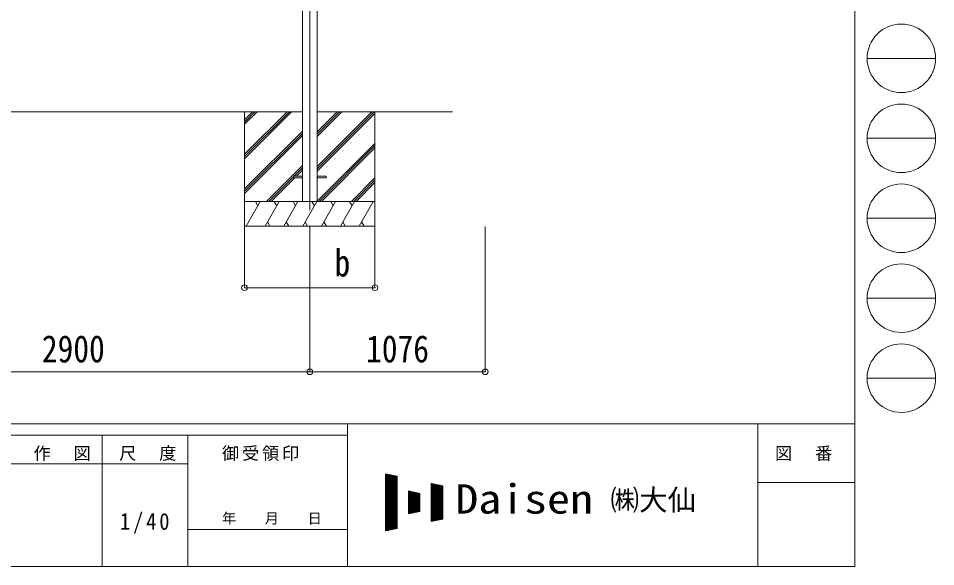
# Model space of a CAD drawing. Units: millimetres at full size. Extents: x -9783 to 9892, y -6828 to 6752.
# Drawn here: x 4267 to 9892, y -6828 to -3468 of the extents above; entities that cross this region are included whole.
import ezdxf
from ezdxf.enums import TextEntityAlignment as Align

# ---------------------------------------------------------------- set-up
doc = ezdxf.new("R2010")
doc.units = ezdxf.units.MM
doc.header["$LTSCALE"] = 35
doc.header["$PDMODE"] = 32
doc.header["$PDSIZE"] = 35
for name, color, linetype, lineweight in [('0-0_0', 7, 'Continuous', 9), ('0-1_本体', 4, 'Continuous', 9), ('0-2_部品', 7, 'Continuous', 9), ('0-8_PARTS2', 2, 'Continuous', 9), ('0-A_寸法', 6, 'Continuous', 9), ('F-0_240', 7, 'Continuous', 9)]:
    doc.layers.add(name, color=color, linetype=linetype, lineweight=lineweight)
doc.styles.add('ＭＳ ゴシック', font='')
doc.styles.get('ＭＳ ゴシック').set_extended_font_data('MS Gothic')

msp = doc.modelspace()

# ---------------------------------------------------------------- linework, layer by layer
at = {"layer": '0-0_0'}
for p, q in [((3199.28, -4040.63), (6008.88, -4040.63)), ((5654.08, -4089.22), (5702.68, -4040.63)), ((5654.08, -4103.37), (5716.82, -4040.63)), ((5654.08, -4117.51), (5730.96, -4040.63)), ((5654.08, -4329.64), (5943.1, -4040.63)), ((5654.08, -4315.5), (5928.96, -4040.63)), ((5654.08, -4301.36), (5914.81, -4040.63)), ((5654.08, -4040.63), (5654.08, -4740.63)), ((6099.28, -4040.63), (6930.08, -4040.63)), ((6099.28, -4164.52), (6223.18, -4040.63)), ((6099.28, -4178.67), (6237.32, -4040.63)), ((6099.28, -4192.81), (6251.46, -4040.63)), ((6099.28, -4390.8), (6449.46, -4040.63)), ((6099.28, -4376.65), (6435.31, -4040.63)), ((6454.08, -4040.63), (6454.08, -4740.63)), ((6099.28, -4404.94), (6454.08, -4050.14)), ((5654.08, -4513.49), (6008.88, -4158.69)), ((5654.08, -4527.63), (6008.88, -4172.83)), ((5654.08, -4541.77), (6008.88, -4186.97)), ((6099.28, -4588.79), (6454.08, -4233.99)), ((6111.58, -4590.63), (6454.08, -4248.13)), ((6125.73, -4590.63), (6454.08, -4262.27)), ((5789.07, -4590.63), (6008.88, -4370.82)), ((5957.73, -4436.12), (6008.88, -4384.96)), ((5803.22, -4590.63), (5954.08, -4439.76)), ((5971.87, -4436.12), (6008.88, -4399.1)), ((5817.36, -4590.63), (5962.87, -4445.12)), ((6309.57, -4590.63), (6454.08, -4446.12)), ((6323.72, -4590.63), (6454.08, -4460.26)), ((6337.86, -4590.63), (6454.08, -4474.4)), ((6454.08, -4590.63), (5654.08, -4590.63)), ((5664.37, -4740.63), (5750.97, -4590.63)), ((5735.97, -4616.61), (5720.97, -4590.63)), ((5779.84, -4740.63), (5866.44, -4590.63)), ((5851.44, -4616.61), (5836.44, -4590.63)), ((5895.31, -4740.63), (5981.91, -4590.63)), ((5966.91, -4616.61), (5951.91, -4590.63)), ((6010.78, -4740.63), (6097.38, -4590.63)), ((6082.38, -4616.61), (6067.38, -4590.63)), ((6126.25, -4740.63), (6212.85, -4590.63)), ((6197.85, -4616.61), (6182.85, -4590.63)), ((6241.72, -4740.63), (6328.32, -4590.63)), ((6298.32, -4590.63), (6313.32, -4616.61)), ((6357.19, -4740.63), (6443.8, -4590.63)), ((5794.84, -4714.65), (5809.84, -4740.63)), ((5910.31, -4714.65), (5925.31, -4740.63)), ((6025.78, -4714.65), (6040.78, -4740.63)), ((6141.25, -4714.65), (6156.25, -4740.63)), ((6256.72, -4714.65), (6271.72, -4740.63)), ((6372.19, -4714.65), (6387.19, -4740.63)), ((5654.08, -4740.63), (6454.08, -4740.63))]:
    msp.add_line(p, q, dxfattribs=at)
at = {"layer": '0-1_本体'}
for p, q in [((6008.88, -1434.58), (6008.88, -4590.65)), ((6099.28, -1434.58), (6099.28, -4590.65))]:
    msp.add_line(p, q, dxfattribs=at)
at = {"layer": '0-2_部品', "color": 4}
for p, q in [((5953.88, -4436.12), (5953.88, -4445.12)), ((5953.88, -4436.12), (6008.88, -4436.12)), ((6098.88, -4436.12), (6153.88, -4436.12)), ((6153.88, -4436.12), (6153.88, -4445.12)), ((5953.88, -4445.12), (6008.88, -4445.12)), ((6098.88, -4445.12), (6153.88, -4445.12))]:
    msp.add_line(p, q, dxfattribs=at)
at = {"layer": '0-8_PARTS2'}
msp.add_line((6054.08, -1269.03), (6054.08, -4644.26), dxfattribs=at)
at = {"layer": '0-A_寸法'}
for p, q in [((5654.08, -5118.52), (5654.08, -4744.11)), ((6054.08, -5633.51), (6054.08, -4744.11)), ((7130.08, -5633.51), (7130.08, -4744.11)), ((3154.08, -5633.51), (6054.08, -5633.51)), ((6054.08, -5633.51), (7130.08, -5633.51))]:
    msp.add_line(p, q, dxfattribs=at)
msp.add_lwpolyline([(5654.08, -5118.52), (6454.08, -5118.52), (6454.08, -4744.11)], dxfattribs=at)
for p in [(5654.08, -5118.52), (6454.08, -5118.52), (6054.08, -5633.51), (7130.08, -5633.51)]:
    msp.add_point(p, dxfattribs=at)
at = {"layer": 'F-0_240', "color": 5}
for p, q in [((9396.97, 6751.9), (9396.97, -6828.1)), ((-9783.03, -5953.1), (9396.97, -5953.1)), ((6285.75, -5953.1), (6285.75, -6828.1)), ((8801.97, -5953.1), (8801.97, -6828.1)), ((-9783.03, -6023.1), (6285.75, -6023.1)), ((4780.75, -6023.1), (4780.75, -6828.1)), ((5305.75, -6023.1), (5305.75, -6828.1)), ((3205.75, -6198.1), (5305.75, -6198.1)), ((8801.97, -6311.85), (9396.97, -6311.85)), ((5305.75, -6600.6), (6285.75, -6600.6)), ((-9783.03, -6828.1), (9396.97, -6828.1))]:
    msp.add_line(p, q, dxfattribs=at)
at = {"layer": 'F-0_240', "color": 4}
for p, q in [((9471.77, -3713.1), (9891.77, -3713.1)), ((9471.77, -4203.1), (9891.77, -4203.1)), ((9471.77, -4693.1), (9891.77, -4693.1)), ((9471.77, -5183.1), (9891.77, -5183.1)), ((9471.77, -5673.1), (9891.77, -5673.1))]:
    msp.add_line(p, q, dxfattribs=at)
at = {"layer": 'F-0_240'}
for p, q in [((6519.04, -6259.47), (6589.04, -6274.05)), ((6519.04, -6259.47), (6519.04, -6609.47)), ((6519.04, -6262.76), (6534.85, -6262.76)), ((6519.04, -6266.26), (6551.65, -6266.26)), ((6519.04, -6269.76), (6568.45, -6269.76)), ((6519.04, -6273.26), (6585.25, -6273.26)), ((6519.04, -6276.76), (6589.04, -6276.76)), ((6519.04, -6280.26), (6589.04, -6280.26)), ((6519.04, -6283.76), (6589.04, -6283.76)), ((6519.04, -6287.26), (6589.04, -6287.26)), ((6519.04, -6290.76), (6589.04, -6290.76)), ((6519.04, -6294.26), (6589.04, -6294.26)), ((6519.04, -6297.76), (6589.04, -6297.76)), ((6521.12, -6609.03), (6521.12, -6259.9)), ((6524.62, -6608.3), (6524.62, -6260.63)), ((6528.12, -6607.58), (6528.12, -6261.36)), ((6531.62, -6606.85), (6531.62, -6262.09)), ((6535.12, -6606.12), (6535.12, -6262.81)), ((6538.62, -6605.39), (6538.62, -6263.54)), ((6542.12, -6604.66), (6542.12, -6264.27)), ((6545.62, -6603.93), (6545.62, -6265)), ((6549.12, -6603.2), (6549.12, -6265.73)), ((6552.62, -6602.47), (6552.62, -6266.46)), ((6556.12, -6601.74), (6556.12, -6267.19)), ((6559.62, -6601.01), (6559.62, -6267.92)), ((6563.12, -6600.28), (6563.12, -6268.65)), ((6566.62, -6599.55), (6566.62, -6269.38)), ((6570.12, -6598.83), (6570.12, -6270.11)), ((6573.62, -6598.1), (6573.62, -6270.84)), ((6577.12, -6597.37), (6577.12, -6271.56)), ((6580.62, -6596.64), (6580.62, -6272.29)), ((6584.12, -6595.91), (6584.12, -6273.02)), ((6587.62, -6595.18), (6587.62, -6273.75)), ((6589.04, -6274.05), (6589.04, -6594.88)), ((6519.04, -6301.26), (6589.04, -6301.26)), ((6519.04, -6304.76), (6589.04, -6304.76)), ((6519.04, -6308.26), (6589.04, -6308.26)), ((6519.04, -6311.76), (6589.04, -6311.76)), ((6519.04, -6315.26), (6589.04, -6315.26)), ((6519.04, -6318.76), (6589.04, -6318.76)), ((6519.04, -6322.26), (6589.04, -6322.26)), ((6519.04, -6325.76), (6589.04, -6325.76)), ((6519.04, -6329.26), (6589.04, -6329.26)), ((6519.04, -6332.76), (6589.04, -6332.76)), ((6519.04, -6336.26), (6589.04, -6336.26)), ((6519.04, -6339.76), (6589.04, -6339.76)), ((6519.04, -6343.26), (6589.04, -6343.26)), ((6519.04, -6346.76), (6589.04, -6346.76)), ((6519.04, -6350.26), (6589.04, -6350.26)), ((6519.04, -6353.76), (6589.04, -6353.76)), ((6799.04, -6317.8), (6869.04, -6332.38)), ((6799.04, -6317.8), (6799.04, -6551.13)), ((6799.04, -6318.76), (6803.65, -6318.76)), ((6799.04, -6322.26), (6820.45, -6322.26)), ((6799.04, -6325.76), (6837.25, -6325.76)), ((6799.04, -6329.26), (6854.05, -6329.26)), ((6799.04, -6332.76), (6869.04, -6332.76)), ((6799.04, -6336.26), (6869.04, -6336.26)), ((6799.04, -6339.76), (6869.04, -6339.76)), ((6799.04, -6343.26), (6869.04, -6343.26)), ((6799.04, -6346.76), (6869.04, -6346.76)), ((6799.04, -6350.26), (6869.04, -6350.26)), ((6799.04, -6353.76), (6869.04, -6353.76)), ((6801.12, -6550.7), (6801.12, -6318.23)), ((6804.62, -6549.97), (6804.62, -6318.96)), ((6808.12, -6549.24), (6808.12, -6319.69)), ((6811.62, -6548.51), (6811.62, -6320.42)), ((6815.12, -6547.78), (6815.12, -6321.15)), ((6818.62, -6547.05), (6818.62, -6321.88)), ((6822.12, -6546.33), (6822.12, -6322.61)), ((6825.62, -6545.6), (6825.62, -6323.34)), ((6829.12, -6544.87), (6829.12, -6324.06)), ((6832.62, -6544.14), (6832.62, -6324.79)), ((6836.12, -6543.41), (6836.12, -6325.52)), ((6839.62, -6542.68), (6839.62, -6326.25)), ((6843.12, -6541.95), (6843.12, -6326.98)), ((6846.62, -6541.22), (6846.62, -6327.71)), ((6850.12, -6540.49), (6850.12, -6328.44)), ((6853.62, -6539.76), (6853.62, -6329.17)), ((6857.12, -6539.03), (6857.12, -6329.9)), ((6860.62, -6538.3), (6860.62, -6330.63)), ((6864.12, -6537.58), (6864.12, -6331.36)), ((6867.62, -6536.85), (6867.62, -6332.09)), ((6869.04, -6332.38), (6869.04, -6536.55)), ((6519.04, -6357.26), (6589.04, -6357.26)), ((6519.04, -6360.76), (6589.04, -6360.76)), ((6519.04, -6364.26), (6589.04, -6364.26)), ((6519.04, -6367.76), (6589.04, -6367.76)), ((6519.04, -6371.26), (6589.04, -6371.26)), ((6519.04, -6374.76), (6589.04, -6374.76)), ((6519.04, -6378.26), (6589.04, -6378.26)), ((6519.04, -6381.76), (6589.04, -6381.76)), ((6519.04, -6385.26), (6589.04, -6385.26)), ((6519.04, -6388.76), (6589.04, -6388.76)), ((6519.04, -6392.26), (6589.04, -6392.26)), ((6519.04, -6395.76), (6589.04, -6395.76)), ((6519.04, -6399.26), (6589.04, -6399.26)), ((6519.04, -6402.76), (6589.04, -6402.76)), ((6519.04, -6406.26), (6589.04, -6406.26)), ((6519.04, -6409.76), (6589.04, -6409.76)), ((6659.04, -6364.47), (6729.04, -6379.05)), ((6659.04, -6364.47), (6659.04, -6504.47)), ((6659.04, -6367.76), (6674.85, -6367.76)), ((6659.04, -6371.26), (6691.65, -6371.26)), ((6659.04, -6374.76), (6708.45, -6374.76)), ((6659.04, -6378.26), (6725.25, -6378.26)), ((6659.04, -6381.76), (6729.04, -6381.76)), ((6659.04, -6385.26), (6729.04, -6385.26)), ((6659.04, -6388.76), (6729.04, -6388.76)), ((6659.04, -6392.26), (6729.04, -6392.26)), ((6659.04, -6395.76), (6729.04, -6395.76)), ((6659.04, -6399.26), (6729.04, -6399.26)), ((6659.04, -6402.76), (6729.04, -6402.76)), ((6659.04, -6406.26), (6729.04, -6406.26)), ((6659.04, -6409.76), (6729.04, -6409.76)), ((6661.12, -6504.03), (6661.12, -6364.9)), ((6664.62, -6503.3), (6664.62, -6365.63)), ((6668.12, -6502.58), (6668.12, -6366.36)), ((6671.62, -6501.85), (6671.62, -6367.09)), ((6675.12, -6501.12), (6675.12, -6367.81)), ((6678.62, -6500.39), (6678.62, -6368.54)), ((6682.12, -6499.66), (6682.12, -6369.27)), ((6685.62, -6498.93), (6685.62, -6370)), ((6689.12, -6498.2), (6689.12, -6370.73)), ((6692.62, -6497.47), (6692.62, -6371.46)), ((6696.12, -6496.74), (6696.12, -6372.19)), ((6699.62, -6496.01), (6699.62, -6372.92)), ((6703.12, -6495.28), (6703.12, -6373.65)), ((6706.62, -6494.55), (6706.62, -6374.38)), ((6710.12, -6493.83), (6710.12, -6375.11)), ((6713.62, -6493.1), (6713.62, -6375.84)), ((6717.12, -6492.37), (6717.12, -6376.56)), ((6720.62, -6491.64), (6720.62, -6377.29)), ((6724.12, -6490.91), (6724.12, -6378.02)), ((6727.62, -6490.18), (6727.62, -6378.75)), ((6729.04, -6379.05), (6729.04, -6489.88)), ((6799.04, -6357.26), (6869.04, -6357.26)), ((6799.04, -6360.76), (6869.04, -6360.76)), ((6799.04, -6364.26), (6869.04, -6364.26)), ((6799.04, -6367.76), (6869.04, -6367.76)), ((6799.04, -6371.26), (6869.04, -6371.26)), ((6799.04, -6374.76), (6869.04, -6374.76)), ((6799.04, -6378.26), (6869.04, -6378.26)), ((6799.04, -6381.76), (6869.04, -6381.76)), ((6799.04, -6385.26), (6869.04, -6385.26)), ((6799.04, -6388.76), (6869.04, -6388.76)), ((6799.04, -6392.26), (6869.04, -6392.26)), ((6799.04, -6395.76), (6869.04, -6395.76)), ((6799.04, -6399.26), (6869.04, -6399.26)), ((6799.04, -6402.76), (6869.04, -6402.76)), ((6799.04, -6406.26), (6869.04, -6406.26)), ((6799.04, -6409.76), (6869.04, -6409.76)), ((6519.04, -6413.26), (6589.04, -6413.26)), ((6519.04, -6416.76), (6589.04, -6416.76)), ((6519.04, -6420.26), (6589.04, -6420.26)), ((6519.04, -6423.76), (6589.04, -6423.76)), ((6519.04, -6427.26), (6589.04, -6427.26)), ((6519.04, -6430.76), (6589.04, -6430.76)), ((6519.04, -6434.26), (6589.04, -6434.26)), ((6519.04, -6437.76), (6589.04, -6437.76)), ((6519.04, -6441.26), (6589.04, -6441.26)), ((6519.04, -6444.76), (6589.04, -6444.76)), ((6519.04, -6448.26), (6589.04, -6448.26)), ((6519.04, -6451.76), (6589.04, -6451.76)), ((6519.04, -6455.26), (6589.04, -6455.26)), ((6519.04, -6458.76), (6589.04, -6458.76)), ((6519.04, -6462.26), (6589.04, -6462.26)), ((6519.04, -6465.76), (6589.04, -6465.76)), ((6659.04, -6413.26), (6729.04, -6413.26)), ((6659.04, -6416.76), (6729.04, -6416.76)), ((6659.04, -6420.26), (6729.04, -6420.26)), ((6659.04, -6423.76), (6729.04, -6423.76)), ((6659.04, -6427.26), (6729.04, -6427.26)), ((6659.04, -6430.76), (6729.04, -6430.76)), ((6659.04, -6434.26), (6729.04, -6434.26)), ((6659.04, -6437.76), (6729.04, -6437.76)), ((6659.04, -6441.26), (6729.04, -6441.26)), ((6659.04, -6444.76), (6729.04, -6444.76)), ((6659.04, -6448.26), (6729.04, -6448.26)), ((6659.04, -6451.76), (6729.04, -6451.76)), ((6659.04, -6455.26), (6729.04, -6455.26)), ((6659.04, -6458.76), (6729.04, -6458.76)), ((6659.04, -6462.26), (6729.04, -6462.26)), ((6659.04, -6465.76), (6729.04, -6465.76)), ((6799.04, -6413.26), (6869.04, -6413.26)), ((6799.04, -6416.76), (6869.04, -6416.76)), ((6799.04, -6420.26), (6869.04, -6420.26)), ((6799.04, -6423.76), (6869.04, -6423.76)), ((6799.04, -6427.26), (6869.04, -6427.26)), ((6799.04, -6430.76), (6869.04, -6430.76)), ((6799.04, -6434.26), (6869.04, -6434.26)), ((6799.04, -6437.76), (6869.04, -6437.76)), ((6799.04, -6441.26), (6869.04, -6441.26)), ((6799.04, -6444.76), (6869.04, -6444.76)), ((6799.04, -6448.26), (6869.04, -6448.26)), ((6799.04, -6451.76), (6869.04, -6451.76)), ((6799.04, -6455.26), (6869.04, -6455.26)), ((6799.04, -6458.76), (6869.04, -6458.76)), ((6799.04, -6462.26), (6869.04, -6462.26)), ((6799.04, -6465.76), (6869.04, -6465.76)), ((6519.04, -6469.26), (6589.04, -6469.26)), ((6519.04, -6472.76), (6589.04, -6472.76)), ((6519.04, -6476.26), (6589.04, -6476.26)), ((6519.04, -6479.76), (6589.04, -6479.76)), ((6519.04, -6483.26), (6589.04, -6483.26)), ((6519.04, -6486.76), (6589.04, -6486.76)), ((6519.04, -6490.26), (6589.04, -6490.26)), ((6519.04, -6493.76), (6589.04, -6493.76)), ((6519.04, -6497.26), (6589.04, -6497.26)), ((6519.04, -6500.76), (6589.04, -6500.76)), ((6519.04, -6504.26), (6589.04, -6504.26)), ((6519.04, -6507.76), (6589.04, -6507.76)), ((6519.04, -6511.26), (6589.04, -6511.26)), ((6519.04, -6514.76), (6589.04, -6514.76)), ((6519.04, -6518.26), (6589.04, -6518.26)), ((6519.04, -6521.76), (6589.04, -6521.76)), ((6659.04, -6469.26), (6729.04, -6469.26)), ((6659.04, -6472.76), (6729.04, -6472.76)), ((6659.04, -6476.26), (6729.04, -6476.26)), ((6659.04, -6479.76), (6729.04, -6479.76)), ((6659.04, -6483.26), (6729.04, -6483.26)), ((6659.04, -6486.76), (6729.04, -6486.76)), ((6659.04, -6504.47), (6729.04, -6489.88)), ((6659.04, -6490.26), (6727.23, -6490.26)), ((6659.04, -6493.76), (6710.43, -6493.76)), ((6659.04, -6497.26), (6693.63, -6497.26)), ((6659.04, -6500.76), (6676.83, -6500.76)), ((6659.04, -6504.26), (6660.03, -6504.26)), ((6799.04, -6469.26), (6869.04, -6469.26)), ((6799.04, -6472.76), (6869.04, -6472.76)), ((6799.04, -6476.26), (6869.04, -6476.26)), ((6799.04, -6479.76), (6869.04, -6479.76)), ((6799.04, -6483.26), (6869.04, -6483.26)), ((6799.04, -6486.76), (6869.04, -6486.76)), ((6799.04, -6490.26), (6869.04, -6490.26)), ((6799.04, -6493.76), (6869.04, -6493.76)), ((6799.04, -6497.26), (6869.04, -6497.26)), ((6799.04, -6500.76), (6869.04, -6500.76)), ((6799.04, -6504.26), (6869.04, -6504.26)), ((6799.04, -6507.76), (6869.04, -6507.76)), ((6799.04, -6511.26), (6869.04, -6511.26)), ((6799.04, -6514.76), (6869.04, -6514.76)), ((6799.04, -6518.26), (6869.04, -6518.26)), ((6799.04, -6521.76), (6869.04, -6521.76)), ((6519.04, -6525.26), (6589.04, -6525.26)), ((6519.04, -6528.76), (6589.04, -6528.76)), ((6519.04, -6532.26), (6589.04, -6532.26)), ((6519.04, -6535.76), (6589.04, -6535.76)), ((6519.04, -6539.26), (6589.04, -6539.26)), ((6519.04, -6542.76), (6589.04, -6542.76)), ((6519.04, -6546.26), (6589.04, -6546.26)), ((6519.04, -6549.76), (6589.04, -6549.76)), ((6519.04, -6553.26), (6589.04, -6553.26)), ((6519.04, -6556.76), (6589.04, -6556.76)), ((6519.04, -6560.26), (6589.04, -6560.26)), ((6519.04, -6563.76), (6589.04, -6563.76)), ((6519.04, -6567.26), (6589.04, -6567.26)), ((6519.04, -6570.76), (6589.04, -6570.76)), ((6519.04, -6574.26), (6589.04, -6574.26)), ((6519.04, -6577.76), (6589.04, -6577.76)), ((6799.04, -6525.26), (6869.04, -6525.26)), ((6799.04, -6528.76), (6869.04, -6528.76)), ((6799.04, -6532.26), (6869.04, -6532.26)), ((6799.04, -6535.76), (6869.04, -6535.76)), ((6869.04, -6536.55), (6799.04, -6551.13)), ((6799.04, -6539.26), (6856.03, -6539.26)), ((6799.04, -6542.76), (6839.23, -6542.76)), ((6799.04, -6546.26), (6822.43, -6546.26)), ((6799.04, -6549.76), (6805.63, -6549.76)), ((6519.04, -6581.26), (6589.04, -6581.26)), ((6519.04, -6584.76), (6589.04, -6584.76)), ((6519.04, -6588.26), (6589.04, -6588.26)), ((6519.04, -6591.76), (6589.04, -6591.76)), ((6589.04, -6594.88), (6519.04, -6609.47)), ((6519.04, -6595.26), (6587.23, -6595.26)), ((6519.04, -6598.76), (6570.43, -6598.76)), ((6519.04, -6602.26), (6553.63, -6602.26)), ((6519.04, -6605.76), (6536.83, -6605.76)), ((6519.04, -6609.26), (6520.03, -6609.26))]:
    msp.add_line(p, q, dxfattribs=at)
at = {"layer": 'F-0_240', "color": 4}
for centre in [(9681.77, -3713.1), (9681.77, -4203.1), (9681.77, -4693.1), (9681.77, -5183.1), (9681.77, -5673.1)]:
    msp.add_circle(centre, 210, dxfattribs=at)

# ---------------------------------------------------------------- texts
at = {"layer": '0-A_寸法', "color": 7, "style": 'ＭＳ ゴシック', "width": 0.85}
for s, p in [('b', (6205.96, -5099.52)), ('2900', (4411.58, -5626.51)), ('1076', (6399.58, -5626.51))]:
    msp.add_text(s, height=166.8, dxfattribs=at).set_placement(p, align=Align.BOTTOM_LEFT)
at = {"layer": 'F-0_240', "style": 'ＭＳ ゴシック', "width": 1.15}
msp.add_text('Daisen', height=179.6, dxfattribs=at).set_placement((6947.05, -6556.97), align=Align.BOTTOM_LEFT)
at = {"layer": 'F-0_240', "style": 'ＭＳ ゴシック'}
for s, height, p in [('㈱大仙\u3000', 128.3, (7898.35, -6521.97)), ('年\u3000\u3000月\u3000\u3000日', 64.15, (5515.76, -6583.1))]:
    msp.add_text(s, height=height, dxfattribs=at).set_placement(p, align=Align.BOTTOM_LEFT)
at = {"layer": 'F-0_240', "attachment_point": 7, "style": 'ＭＳ ゴシック'}
for s, insert, char_height in [('\\T1.17;作\u3000図', (4360.75, -6180.6), 76.98), ('\\T1.17;尺\u3000度', (4885.76, -6180.6), 76.98), ('\\T1.17;御受領印', (5515.75, -6180.6), 76.98), ('\\T1.17;図\u3000番', (8906.97, -6180.6), 76.98), ('\\T1.28;\\W0.9;1/40', (4890.13, -6626.85), 102.6)]:
    msp.add_mtext(s, dxfattribs=dict(at, insert=insert, char_height=char_height))

doc.saveas('drawing.dxf')
